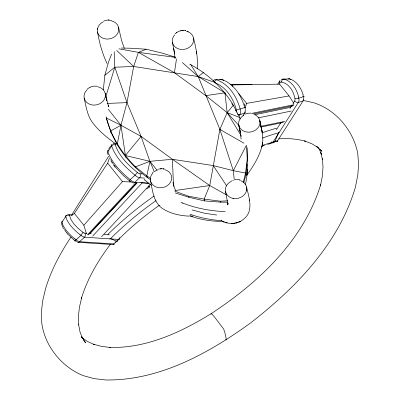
<?xml version="1.0" encoding="UTF-8"?>
<svg xmlns="http://www.w3.org/2000/svg" width="400" height="400" viewBox="0 0 400 400"><rect width="100%" height="100%" fill="white"/><g stroke="black" fill="none" stroke-linecap="round" stroke-linejoin="round"><path stroke-width="0.6" d="M277.53 141.085L277.425 141.49M211.015 314.205L211.105 313.7C258.465 282.72 303.835 240.145 320.72 184.555L320.535 185.42L322.39 175.915L323.015 166.99L322.41 158.73L322.505 159.74L320.675 152.25L321.585 154.41L318.815 148.315M227.835 204.385L227.865 202.915L227.69 204.86L228.055 203.76L227.51 204.775M247.48 169.48L246.995 174.945L247.63 163.99M197.15 68.845C198.225 58.38 196.015 48.06 193.5 37.97M246.605 175.555C252.885 166.9 258.725 157.67 261.7 147.305C264.415 138.44 261.6 129.37 259.83 120.655L262.285 132.7L260.955 126.125L261.33 127.905M247.375 170.64L246.905 176.07L245.455 184.895M103.345 89.92L104.83 75.305L108.555 61.935L111.615 54.09M243.84 182.525L245.92 174.84L247.43 160.35L247.075 147.775M246.7 145.98L247.22 159.375L245.53 173.02L243.345 182.055M97.42 29.41L97.555 28.615M246.68 189.725L246.545 190.52M238.83 125.42L227.16 112.65L205.785 95.63L174.425 72.735L176.52 58.785M227.7 202.18L220.48 202.145L204.535 200.915L204.145 199.095L209.73 185.535L219.885 129.4L227.16 112.65L233.31 105.19C223.105 88.23 208.205 74.105 190.79 64.715L189.705 64.165M150.41 179.67C137.165 170.665 125.725 158.78 117.455 145.035L117.27 144.19L120.965 125.255L126.975 102.63L133.675 66.465L138.395 52.37L146.215 49.225L161.905 53.03L175.52 57.21M261.7 147.305L262.675 142.22M113.935 244.41L113.955 244.15M114.17 51.66L114.815 67.225L126.975 102.63L141.075 136.4L149.9 161.325L146.83 175.905L147.22 177.725M105.71 97.01L114.815 67.225L133.675 66.465L198.22 76.58L215.135 82.53M245.28 107.34L246.615 103.38L238.825 93.675M71.645 215.37L74.37 213.44L107.65 163.17L109.465 157.905M74.895 240.885L73.865 239.815M279.16 132.19L278.56 132.805L274.81 141.635A3.59 2.62 75.7 0 1 271.985 142.57M72.39 215.08L70.25 214.93A2.455 0.99 37.4 0 0 69.555 215.58L70.97 219.545L73.75 223.78L77.845 228.11L83.005 232.335L80.995 235.315L74.915 240.905M234.255 179.965L233.31 170.68L246.37 145.315M71.525 215.165L108.695 156.21M277.765 84.075L279.755 80.93M279.03 84.28L279.975 82.79A2.455 1.75 84.8 0 1 281.515 82.03M289.885 108.5L291.46 106.01M293.035 103.52L294.61 101.03A2.455 1.75 84.8 0 0 294.96 98.79C293.66 91.51 289.31 83.645 281.515 82.04M239.095 115.82L240.15 114.06A5.395 3.92 78.8 0 0 240.355 109.73C237.005 96.985 229.215 84.09 216.17 79.62A5.39 3.6 86.7 0 0 213.33 80.695L213.14 80.94M242.99 115.595L244.515 113.19A2.69 1.39 32.6 0 0 245.04 111.81M281.065 122.41L276.35 129.805M112.195 144.32A5.39 1.89 35.2 0 0 111.495 145.575L111.655 145.98L107.91 151.82A2.69 2.035 -21.9 0 0 108.185 154.455M108.66 149.105L110.63 146.07M71.055 237.03L69.995 238.56C59.735 254.155 50.9 270.83 45.54 288.775L42.645 300.99L41.43 311.87L41.75 322.865C44.705 346.12 61.755 367.095 83.385 375.68L94.01 378.605L105.645 379.97C159.005 380.755 208.2 353.595 250.3 323.15C295.765 287.945 338.845 243.59 355.425 187.125L357.82 174.92L358.57 164.27L357.755 153.4C353.33 130.52 336.01 109.67 313.515 102.695L303.17 100.43M110.54 244.145C98.1 260.54 87.415 278.565 81.435 298.355L81.655 297.68L79.415 307.35L78.395 316.47L78.61 324.95L78.545 324.075L79.98 331.805L82.635 338.75L81.75 336.71L85.57 342.77L83.455 339.9M226.565 194.94L209.73 185.535L172.435 159.295L141.075 136.4L125.4 155.525L125.79 157.345M86.425 233.58L83.84 225.245L122.45 181.615L131.51 182.005M152.55 172.805L153.415 171.885M87.4 234.91L135.925 182.665M88.295 234.975L136.82 182.73M89.935 233.64L136.93 183.16M92.68 236.075L142.22 182.87L148.725 183.335M101.55 236.71L150.24 184.41M174.95 34C177.65 31.185 181.82 29.88 185.645 30.63L185.39 30.59L185.92 30.675M131.425 182.045A2.705 1.09 37.4 0 1 129.62 180.965A2.69 0.31 -49.7 0 1 130.195 179.655L135.08 175.195A2.68 0.26 -50.1 0 1 137.45 172.565A2.66 1.07 37.4 0 0 139.835 173.74L142.11 173.895M87.305 89.035L89.805 87.315M104.83 75.305L114.815 67.225M245.92 174.84L245.53 173.02L233.31 170.68L219.885 129.4L198.22 76.58L203.53 72.42M176.26 32.84L176.775 32.465M141.075 136.4L120.965 125.255L110.72 130.895L111.11 132.715L117.455 145.035M90.295 87.075L93.7 86.11L97.545 86.275M244.89 114.14L247.805 113.25L250.855 113.135M103.835 20.975L107.655 20.025L111.51 20.38M231.82 180.5L232.36 180.28M156.025 200.66A169.435 76.695 -32.5 0 0 110.55 238.675L109.635 238.955M233.31 170.68L213.18 165.565L172.435 159.295L149.9 161.325L135.45 166.85C121.88 153.205 111.285 136.64 106.315 117.94L106.1 116.74M294.96 98.79C297.42 97.92 304.82 98.14 303.04 94.735M261.9 146.28L264.515 145.38M267.6 144.39L270.64 143.495M158.755 169.05L161.845 168.71L164.485 169.09M180.575 30.785L181.15 30.665M255.19 114.655L290.47 107.34M258.495 117.835L291.34 111.025M260.49 126.4L284.82 121.355M251.79 113.365L293.975 104.685M253.58 113.905L293.315 105.725M260.905 127.08L283.445 122.42M192.995 216.195L189.705 215.815M246.615 103.38L289.075 95.935L293.935 103.545M205.785 95.63L224.955 92.8L225.215 94.01M290.905 106.045L293.325 105.69M174.88 190.575L209.73 185.535M235.095 179.62C235.575 179.1 241.055 180.17 239.49 179.91M298.725 98.105L298.32 96.23M183.015 30.435L182.63 30.465L183.215 30.425M161.075 168.725L160.69 168.755L161.275 168.715M278.805 138.855C287.72 138.135 296.735 138.9 305.38 141.175L304.5 140.96L311.945 143.825L318.37 147.705L316.525 146.445L321.845 151.29L320.28 149.505M174.81 191.18L188.665 196.27L204.145 199.095L220.275 201.19L227.69 200.825M107.38 103.415L126.975 102.63M283.53 79.11L289.52 78.93L290.69 79.34M222.78 221.39C211.59 221.505 200.38 219.65 189.835 215.895M108.18 20L109.05 20M230.375 84.585L252.105 84.72M121.26 48.055L130.32 48.225L146.215 49.225M225.2 211.625C210.115 211.015 195.015 208.16 181.025 202.385M149.055 183.165L134.805 182.315A2.69 2.105 -86.3 0 1 132.075 182.215M113.82 244.6L78.215 242.32M190.105 214.255C200.44 217.93 211.31 220.045 222.255 220.68M144.63 178.12L139.125 177.71A5.395 2.205 42.1 0 1 135.645 175.71C125.82 167.59 115.935 158.31 111.655 145.975M109.4 234.85L104.11 234.5M83 232.34A2.455 0.99 37.4 0 0 84.88 233.165L87.025 233.32M89.165 233.47L91.305 233.62M112.88 144.22A2.69 2.09 -86.1 0 1 115.95 143.955L117.095 144.04M189.02 216.145C180.245 215.69 171.28 213.87 163.695 209.265C153.54 203.555 152.645 190.91 150.515 180.78M216.7 215.025L204.6 213.25L192.02 209.935M233.86 198.515L232.965 198.365M118.89 48.81L138.395 52.37L175.465 57.405M163.985 168.965L163.45 168.88L163.71 168.92M221.485 220.615L221.75 220.67M175.23 192.945L188.875 197.245L204.535 200.915M156.91 170.01L149.9 161.325L125.4 155.525L120.965 125.255L108.31 109.35M283.53 79.12L284.91 79.51M226.005 222.615C232.345 224.495 239.69 223.11 244.475 218.41C253.845 210.475 248.77 196.745 246.545 186.965M225.355 222.445L227.135 222.91L223.525 221.825M239.84 180.025L240.6 180.285M222.885 221.57L224.145 222.045L222.255 221.33M182.315 62.53L198.22 76.58L224.955 92.8L227.16 112.65L239.635 117.43L240.215 119.17M182.58 203.03L182.95 203.175M187.5 31.155L188.265 31.485M215.095 82.83C226.55 87.3 233.425 98.75 236.505 110.155A2.68 0.565 -18 0 1 240.12 109.01L244.775 107.46A2.69 0.605 -18.8 0 1 245.405 107.97M110.54 238.67L116.735 241.235A3.59 1.46 44.5 0 0 117.76 240.675M120.965 125.255L106.315 117.94L111.11 132.715M225.71 339.805L226.045 339.93L226.23 339.575L225.88 337.07L224.625 331.595L223.525 328.85L214.425 316.905L212.045 314.195L211.105 313.7C180.735 332.445 146.235 348.405 109.8 347.44L110.66 347.5L101.63 346.4L93.495 344.24L94.415 344.585L87.285 341.395L81.705 337.545L83.08 338.605L81.84 337.32M138.395 52.37L174.425 72.735M219.885 129.4L243.975 143.225M150.455 178.33L146.83 175.905L135.45 166.85L135.63 167.69M114.67 143.135C106.87 137.415 99.21 131.27 93.295 123.545C87.36 116.35 86.15 106.87 84.185 98.095M75.91 239.695L74.605 238.665M79.45 234.13L81 235.31A4.795 1.9 43 0 0 84.495 237.185L118.63 239.445A3.515 1.35 45.5 0 0 119.51 238.63M73.79 239.755L67.905 234.25M137.455 172.56C128.31 165.07 119.245 156.35 115.295 144.915A2.65 1.065 37.4 0 1 115.955 143.96M151.255 185.38L144.925 180.135M129.615 180.965L123.59 175.715L118.155 170.135M130.19 179.655C121.035 172.055 112.055 163.24 107.91 151.82A5.36 1.885 35.2 0 1 108.615 150.095M144.115 179.375L144.985 180.175M116.695 50.45L133.675 66.465M67.805 234.14L67.515 233.805M148.5 186.13L149.46 187.23M117.705 169.625L115.595 167.07M67.42 233.695L66.25 232.245M289.075 95.935L279.605 84.13L231.815 84.935L232.985 86.39M148.825 185.875L149.605 186.845A172.715 78.995 -33.6 0 0 146.82 188.84M107.65 163.17L122.45 181.615M74.37 213.44L83.84 225.245M115.355 167.2L113.745 165.1L113.92 165.325M115.2 166.56L114.44 165.545M66.17 232.135L65.925 231.805M231.72 103.55L232.785 105.04M65.765 231.58L65.1 230.6M113.375 164.035L113.72 164.535M213.18 165.565L226.665 185.845M113.04 163.53L112.395 162.535M65.03 230.495L64.83 230.175M111.005 160.975L112.295 163.02M190.79 64.715L198.22 76.58M227.16 112.65L241.54 136.34M64.575 229.75L64.395 229.435M108.715 106.615L108.175 105.685L108.655 106.815M111.225 160.57L111.505 161.06M175.51 190.195L174.415 187.865L172.94 182.33M63.54 228.74L62.02 225.395M110.7 159.605L110.96 160.09M239.635 117.43L233.31 105.19L233.495 106.03M235.4 109.885L235.945 110.985M107.05 63.57C102.315 53.55 99.38 42.85 97.51 31.95M149.9 161.325L154.235 171.53M108.525 106.475L105.24 93.59L106.785 100.82L106.41 99.035M124.27 48.21L121.55 40.335L118.56 27.44M244.295 103.755L244.97 105.68M62.255 223.27L61.96 222.31A4.77 1.575 35.2 0 1 62.585 221.165M66.04 217.415L65.77 216.325A4.795 1.565 35.3 0 1 66.605 215.3M239.955 130.61L238.775 125.155L240.33 132.39L239.955 130.61L241.12 139.18M247.22 159.375L247.43 160.35M220.275 201.19L220.48 202.145M188.665 196.27L188.875 197.245M225.49 191.475L227.845 203.85M249.28 199.65L249.465 200.56M172.41 42.27L174.635 53.935L174.49 53.055L175.055 58.62M173.795 49.105L173.64 48.22L174.635 53.935M196.805 53.775L196.395 51.165M172.435 159.295L173.49 186.435M241.115 180.895A10.77 9.205 -12.1 0 1 244.18 194.885A10.77 9.205 -12.1 0 1 227.525 195.42A10.77 9.205 -12.1 0 1 231.49 181.205M233.215 180.56A10.77 9.205 -12.1 0 1 233.47 180.485M111.57 20.865A10.77 9.2 -12.1 0 1 116.92 34.505A10.77 9.2 -12.1 0 1 99.965 36.315A10.77 9.2 -12.1 0 1 103.395 21.735M142.225 182.875A2.705 1.09 37.4 0 1 140.84 182.385M139.835 173.745A2.69 2.1 -86.4 0 1 139.61 177.795L134.805 182.315A5.365 2.2 42.1 0 1 130.195 179.655M111.66 145.98A2.68 2.055 -21 0 1 115.295 144.915M114.835 242.045A3.59 3.05 -67.5 0 0 116.735 241.235L125.74 232.47A158.07 71.55 -32.5 0 1 159.52 205.18M107.895 234.475A172.89 78.355 -32.6 0 1 154.13 196.015M75.905 239.705A4.77 1.905 42.8 0 0 79.57 241.7A2.695 1.98 -81.2 0 1 77.14 241.815M84.88 233.18A2.69 1.975 -81 0 1 84.505 237.195L79.585 241.725L113.935 243.94L118.63 239.445A2.65 2.015 -89.3 0 0 119.405 237.625M79.415 234.175A24.675 9.95 37.4 0 1 65.92 217.36M69.535 215.61A2.735 2.305 -9 0 0 65.75 216.315L61.96 222.31A2.725 2.27 -11 0 0 62.23 225.06M74.58 238.69A24.22 9.77 37.4 0 1 62.18 223.235M76.635 241.54A2.445 0.985 37.4 0 1 74.995 240.7M114.18 244.285A5.28 1.185 54.9 0 1 114.11 244.36M113.585 244.26A3.845 0.55 68.9 0 1 113.275 243.795M67.545 214.625A2.69 2.21 -89.6 0 1 70.255 214.92M303.485 96.31A4.77 3.435 77.8 0 1 303.05 100.89A2.695 1.265 27.5 0 0 303.625 99.8M294.62 101.03A2.69 1.26 27.4 0 0 298.295 102.485L303.07 100.915L277.515 140.875L272.965 142.2A3.515 2.505 74.1 0 1 270.575 143.105M298.785 98.095A4.795 3.445 77.5 0 1 298.29 102.48L272.965 142.2A2.65 1.265 34.1 0 1 271.325 141.905M303.565 96.29A2.725 0.31 -11.8 0 1 303.84 96.605M284.925 79.37A24.675 17.6 84.8 0 1 298.42 96.185M281.545 82.03A2.735 1.88 -79.3 0 1 283.53 79.09A4.795 3.115 86.2 0 0 281.335 79.825M287.93 79.025A4.77 3.11 86.4 0 1 289.525 78.905M289.52 78.91A2.725 1.86 -77.3 0 1 290.9 79.81M290.705 79.25A24.22 17.275 84.8 0 1 303.1 94.705M277.02 140.265A5.28 0.975 60.7 0 1 277.085 140.485M277.255 141.35A3.845 0.995 46.4 0 1 276.505 141.665M279.945 82.79A2.69 1.505 36 0 1 280.195 80.675M275.915 140.555A3.59 2.355 23 0 1 274.81 141.635L265.6 144.35A158.07 65.805 -43.5 0 0 262.425 145.45M262.46 138.095A169.435 70.53 -43.5 0 1 278.555 132.82M262.02 132.955A172.89 72.2 -43.4 0 1 276.585 128.19M237.41 114.01A2.69 1.375 32.6 0 0 239.845 114.64L244.515 113.19A5.365 3.9 78.9 0 0 244.765 107.465C242.83 100.91 239.905 94.555 235.515 89.275C230.755 84.055 224.36 78.18 216.67 79.81A2.68 1.75 -66 0 0 214.395 82.18M219.88 79.765A5.36 3.585 86.7 0 1 222.4 79.695A2.69 1.74 -64.8 0 1 223.71 80.59M236.495 110.16A2.66 1.895 84.8 0 1 236.58 112.2M165.04 169.71A10.765 9.2 -12.1 0 1 170.53 182.27A10.765 9.2 -12.1 0 1 155.185 186.59A10.765 9.2 -12.1 0 1 152.7 173.185M154.58 171.5A10.765 9.2 -12.1 0 1 158.34 169.715M97.98 86.85A10.765 9.2 -12.1 0 1 104.235 99.535A10.765 9.2 -12.1 0 1 88.345 103.635A10.765 9.2 -12.1 0 1 87.265 89.615M90.055 87.775A10.765 9.2 -12.1 0 1 90.29 87.665M186.485 31.29A10.765 9.2 -12.1 0 1 192.62 43.7A10.765 9.2 -12.1 0 1 177.265 48.375A10.765 9.2 -12.1 0 1 174.64 34.9M254.03 114.34A10.765 9.2 -12.1 0 1 257.8 128.06A10.765 9.2 -12.1 0 1 241.26 129.46A10.765 9.2 -12.1 0 1 243.95 115.195M251.815 113.77A10.765 9.2 -12.1 0 1 252.07 113.81M239.705 221.675L238.765 222.135L240.535 221.275L239.705 221.675M236.86 222.725L235.63 223.065L237.865 222.46L236.86 222.725M234.495 223.24L231.81 223.41L234.495 223.24"/></g></svg>
